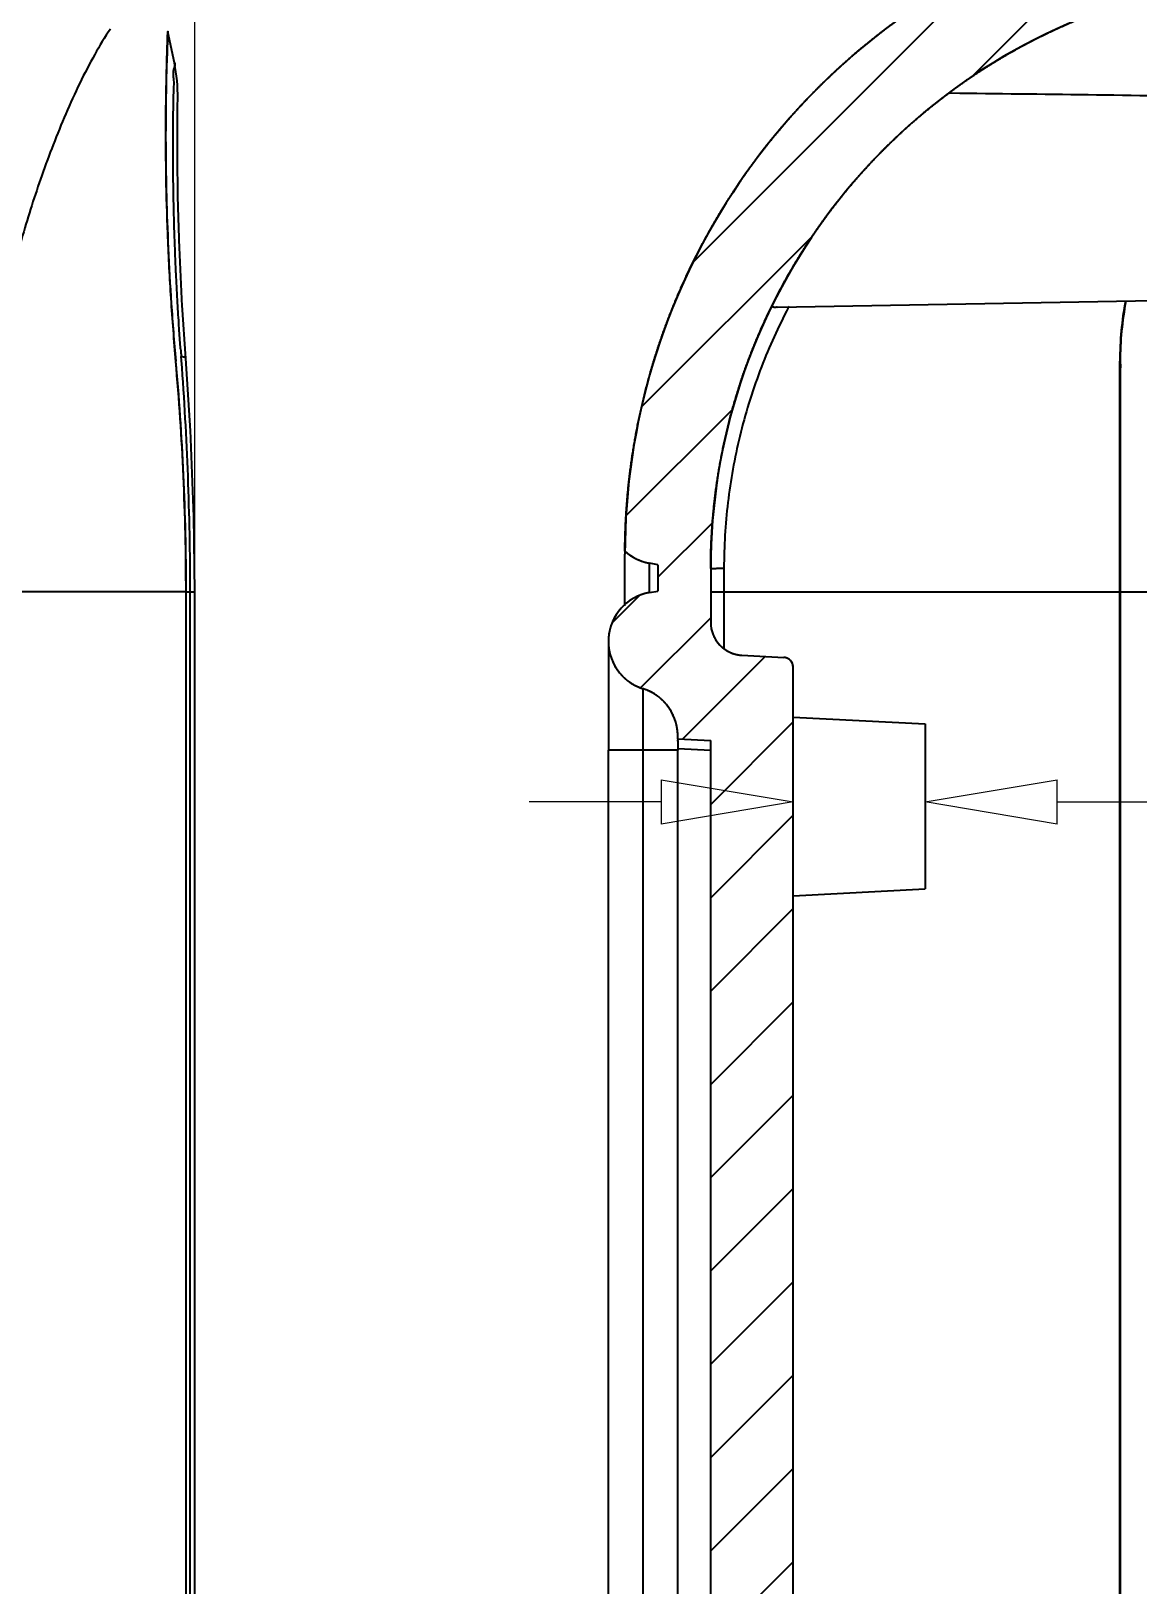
# Model space of a CAD drawing. Header units: millimetres. Extents: x 1786 to 4339, y -2795 to -1928.
# Drawn here: x 4002.51 to 4036.05, y -2628.05 to -2580.95 of the extents above; entities that cross this region are included whole.
import ezdxf

# ---------------------------------------------------------------- set-up
doc = ezdxf.new("R2010")
doc.units = ezdxf.units.MM
doc.layers.add('dim', color=3, linetype='Continuous', lineweight=9)
doc.styles.add('FFS', font='SIMFANG.TTF', dxfattribs={"width": 0.85})
doc.dimstyles.new('YanXiu', dxfattribs={"dimtxt": 2.5, "dimasz": 2.2, "dimexe": 1, "dimexo": 0.6, "dimgap": 0.66, "dimtad": 0, "dimzin": 9, "dimdsep": 46, "dimtxsty": 'FFS', "dimblk": 'CLOSEDBLANK', "dimcen": 0, "dimclrd": 256, "dimclre": 131, "dimclrt": 42, "dimazin": 2, "dimtfac": 1, "dimtofl": 0, "dimtmove": 0, "dimatfit": 3, "dimldrblk": 'CLOSEDBLANK', "dimfxl": 1, "dimlwd": 5, "dimlwe": 5, "dimarcsym": 0})

# ---------------------------------------------------------------- blocks, each defined once
blk = doc.blocks.new('_ClosedBlank')
at = {"color": 0, "linetype": 'ByBlock', "lineweight": -2}
for p, q in [((-1, 0.167), (0, 0)), ((-1, 0.167), (-1, -0.167)), ((0, 0), (-1, -0.167))]:
    blk.add_line(p, q, dxfattribs=at)
blk = doc.blocks.new('*D185')
at = {"layer": 'Defpoints', "color": 0}
for p in [(4025.603, -2604.318), (4025.603, -2607.162), (4029.603, -2606.952)]:
    blk.add_point(p, dxfattribs=at)
at = {"layer": 'dim', "color": 131, "lineweight": 5}
for p, q in [((4025.603, -2606.162), (4025.603, -2603.319)), ((4029.603, -2605.953), (4029.603, -2603.319))]:
    blk.add_line(p, q, dxfattribs=at)
at = {"layer": 'dim', "lineweight": 5}
for p, q in [((4021.603, -2604.318), (4017.603, -2604.318)), ((4033.603, -2604.318), (4037.603, -2604.318))]:
    blk.add_line(p, q, dxfattribs=at)
at = {"layer": 'dim', "lineweight": 5, "xscale": 4, "yscale": 4, "zscale": 4}
blk.add_blockref('_ClosedBlank', (4025.603, -2604.318), dxfattribs=at)
at = {"layer": 'dim', "lineweight": 5, "xscale": 4, "yscale": 4, "zscale": 4, "rotation": 180}
blk.add_blockref('_ClosedBlank', (4029.603, -2604.318), dxfattribs=at)
at = {"layer": 'dim', "color": 42, "insert": (4039.59, -2604.318), "char_height": 5, "attachment_point": 5, "style": 'FFS'}
blk.add_mtext('4', dxfattribs=at)
blk = doc.blocks.new('*D180')
at = {"layer": 'Defpoints', "color": 0}
for p in [(4007.472, -2560.92), (3909.475, -2597.952), (4007.472, -2597.952)]:
    blk.add_point(p, dxfattribs=at)
at = {"layer": 'dim', "color": 131, "lineweight": 5}
for p, q in [((3909.475, -2596.953), (3909.475, -2559.92)), ((4007.472, -2596.953), (4007.472, -2559.92))]:
    blk.add_line(p, q, dxfattribs=at)
at = {"layer": 'dim', "lineweight": 5}
for p, q in [((3913.475, -2560.92), (3955.062, -2560.92)), ((4003.472, -2560.92), (3961.885, -2560.92))]:
    blk.add_line(p, q, dxfattribs=at)
at = {"layer": 'dim', "lineweight": 5, "xscale": 4, "yscale": 4, "zscale": 4, "rotation": 180}
blk.add_blockref('_ClosedBlank', (3909.475, -2560.92), dxfattribs=at)
at = {"layer": 'dim', "lineweight": 5, "xscale": 4, "yscale": 4, "zscale": 4}
blk.add_blockref('_ClosedBlank', (4007.472, -2560.92), dxfattribs=at)
at = {"layer": 'dim', "color": 42, "insert": (3958.474, -2560.92), "char_height": 5, "attachment_point": 5, "style": 'FFS'}
blk.add_mtext('98', dxfattribs=at)
blk = doc.blocks.new('*u211')
at = {"linetype": 'Continuous'}
h = blk.add_hatch(dxfattribs=at)
h.set_pattern_fill('DEFAULT__3', color=2, scale=2, angle=45, style=0, pattern_type=0)
h.set_pattern_definition([(45, (-563.63, -168.1387), (-1.4142136, 1.4142136), [])])
edge = h.paths.add_edge_path()
edge.add_line((-76.343, 62.716), (-76.343, 70.579))
edge.add_line((-73.743, 70.579), (-76.343, 70.579))
edge.add_line((-73.743, 62.716), (-73.743, 70.579))
edge.add_arc((-61.445, 62.717), 12.298, 180.0004, 180.7562)
edge.add_line((-73.742, 62.554), (-60.843, 62.216))
edge.add_line((-60.843, 60.466), (-60.843, 62.216))
edge.add_line((-73.518, 60.356), (-60.843, 60.466))
edge.add_spline(control_points=[(-73.518, 60.356), (-73.366, 59.563), (-73.14, 58.794), (-72.847, 58.071)], knot_values=[0, 0, 0, 0, 1, 1, 1, 1], degree=3, periodic=0)
edge.add_line((-72.847, 58.071), (-60.843, 57.966))
edge.add_line((-60.843, 56.216), (-60.843, 57.966))
edge.add_line((-63.943, 56.135), (-60.843, 56.216))
edge.add_line((-63.943, 51.968), (-63.943, 56.135))
edge.add_spline(control_points=[(-63.943, 51.968), (-63.61, 51.929), (-63.277, 51.898), (-62.943, 51.874)], knot_values=[0, 0, 0, 0, 1, 1, 1, 1], weights=[1, 0.999832, 0.999832, 1], degree=3, periodic=0)
edge.add_line((-62.943, 50.644), (-62.943, 51.874))
edge.add_line((-62.943, 50.644), (-61.343, 50.616))
edge.add_line((-61.343, 49.216), (-61.343, 50.616))
edge.add_spline(control_points=[(-67.757, 50.053), (-65.662, 49.497), (-63.511, 49.216), (-61.343, 49.216)], knot_values=[0, 0, 0, 0, 1, 1, 1, 1], weights=[1, 0.994397, 0.994397, 1], degree=3, periodic=0)
edge.add_spline(control_points=[(-76.343, 62.716), (-76.343, 61.867), (-76.201, 60.168), (-75.571, 57.717), (-74.548, 55.459), (-73.171, 53.479), (-71.494, 51.855), (-69.661, 50.699), (-68.371, 50.216), (-67.757, 50.053)], knot_values=[0, 0, 0, 0, 0.145497, 0.290994, 0.436492, 0.581989, 0.727486, 0.872983, 1, 1, 1, 1], degree=3, periodic=0)
edge = h.paths.add_edge_path()
edge.add_line((-73.743, 70.579), (-76.343, 70.579))
edge.add_line((-73.743, 70.579), (-76.343, 70.579))
edge = h.paths.add_edge_path()
edge.add_line((-76.343, 75.432), (-76.343, 70.579))
edge.add_arc((-76.846, 75.433), 0.503, 359.946, 419.8091)
edge.add_line((-84.343, 80.364), (-76.593, 75.867))
edge.add_spline(control_points=[(-86.343, 83.854), (-86.343, 83.65), (-86.314, 83.248), (-86.181, 82.661), (-85.962, 82.099), (-85.663, 81.576), (-85.288, 81.103), (-84.847, 80.691), (-84.517, 80.465), (-84.343, 80.364)], knot_values=[0, 0, 0, 0, 0.142857, 0.285714, 0.428571, 0.571429, 0.714286, 0.857143, 1, 1, 1, 1], degree=3, periodic=0)
edge.add_line((-83.743, 83.854), (-86.343, 83.854))
edge.add_line((-83.743, 83.613), (-83.743, 83.854))
edge.add_arc((-82.737, 83.612), 1.006, 179.9401, 239.7965)
edge.add_line((-83.243, 82.743), (-74.243, 77.521))
edge.add_arc((-74.749, 76.651), 1.006, 359.9431, 419.804)
edge.add_line((-73.743, 76.65), (-73.743, 70.579))
edge.add_line((-73.743, 70.579), (-76.343, 70.579))
edge = h.paths.add_edge_path()
edge.add_line((-83.743, 83.854), (-86.343, 83.854))
edge.add_line((-83.743, 83.854), (-86.343, 83.854))
edge = h.paths.add_edge_path()
edge.add_line((-68.843, 217.416), (-69.943, 217.416))
edge.add_line((-68.843, 216.559), (-68.843, 217.416))
edge.add_spline(control_points=[(-69.557, 215.935), (-69.479, 216.29), (-69.205, 216.529), (-68.843, 216.559)], knot_values=[0, 0, 0, 0, 1, 1, 1, 1], weights=[1, 0.870132, 0.870132, 1], degree=3, periodic=0)
edge.add_spline(control_points=[(-69.557, 215.935), (-69.587, 215.798), (-69.623, 215.663), (-69.665, 215.53)], knot_values=[0, 0, 0, 0, 1, 1, 1, 1], weights=[1, 0.999415, 0.999415, 1], degree=3, periodic=0)
edge.add_spline(control_points=[(-69.665, 215.53), (-70.195, 215.389), (-70.721, 215.235), (-71.243, 215.067)], knot_values=[0, 0, 0, 0, 1, 1, 1, 1], weights=[1, 0.999785, 0.999785, 1], degree=3, periodic=0)
edge.add_spline(control_points=[(-83.743, 197.928), (-83.743, 206.037), (-78.965, 212.589), (-71.243, 215.067)], knot_values=[0, 0, 0, 0, 1, 1, 1, 1], weights=[1, 0.871964, 0.871964, 1], degree=3, periodic=0)
edge.add_line((-83.743, 197.928), (-83.743, 196.296))
edge.add_spline(control_points=[(-83.743, 196.296), (-83.743, 195.735), (-83.356, 195.327), (-82.795, 195.298)], knot_values=[0, 0, 0, 0, 1, 1, 1, 1], weights=[1, 0.816916, 0.816916, 1], degree=3, periodic=0)
edge.add_line((-82.795, 195.298), (-81.527, 195.231))
edge.add_spline(control_points=[(-81.243, 194.932), (-81.243, 195.1), (-81.359, 195.223), (-81.527, 195.231)], knot_values=[0, 0, 0, 0, 1, 1, 1, 1], weights=[1, 0.816916, 0.816916, 1], degree=3, periodic=0)
edge.add_line((-81.243, 92.501), (-81.243, 194.932))
edge.add_spline(control_points=[(-81.243, 92.501), (-81.243, 92.333), (-81.359, 92.21), (-81.527, 92.202)], knot_values=[0, 0, 0, 0, 1, 1, 1, 1], weights=[1, 0.816916, 0.816916, 1], degree=3, periodic=0)
edge.add_line((-82.795, 92.135), (-81.527, 92.202))
edge.add_spline(control_points=[(-83.743, 91.137), (-83.743, 91.698), (-83.356, 92.106), (-82.795, 92.135)], knot_values=[0, 0, 0, 0, 1, 1, 1, 1], weights=[1, 0.816916, 0.816916, 1], degree=3, periodic=0)
edge.add_line((-83.743, 91.137), (-83.743, 83.854))
edge.add_line((-83.743, 83.854), (-86.343, 83.854))
edge.add_line((-86.343, 88.983), (-86.343, 83.854))
edge.add_spline(control_points=[(-86.343, 88.983), (-86.133, 89.172), (-85.878, 89.295), (-85.6, 89.344)], knot_values=[0, 0, 0, 0, 1, 1, 1, 1], weights=[1, 0.974359, 0.974359, 1], degree=3, periodic=0)
edge.add_line((-85.343, 89.39), (-85.6, 89.344))
edge.add_line((-85.343, 90.19), (-85.343, 89.39))
edge.add_line((-85.6, 90.235), (-85.343, 90.19))
edge.add_spline(control_points=[(-85.6, 90.235), (-87.55, 90.579), (-87.68, 92.554), (-85.792, 93.151)], knot_values=[0, 0, 0, 0, 1, 1, 1, 1], weights=[1, 0.492007, 0.492007, 1], degree=3, periodic=0)
edge.add_spline(control_points=[(-84.743, 94.664), (-84.706, 93.952), (-85.112, 93.366), (-85.792, 93.151)], knot_values=[0, 0, 0, 0, 1, 1, 1, 1], weights=[1, 0.860596, 0.860596, 1], degree=3, periodic=0)
edge.add_line((-84.743, 94.664), (-83.743, 94.716))
edge.add_line((-83.743, 94.716), (-83.743, 192.716))
edge.add_line((-84.743, 192.769), (-83.743, 192.716))
edge.add_spline(control_points=[(-84.743, 192.769), (-84.706, 193.481), (-85.112, 194.067), (-85.792, 194.282)], knot_values=[0, 0, 0, 0, 1, 1, 1, 1], weights=[1, 0.860596, 0.860596, 1], degree=3, periodic=0)
edge.add_spline(control_points=[(-85.6, 197.198), (-87.55, 196.854), (-87.68, 194.879), (-85.792, 194.282)], knot_values=[0, 0, 0, 0, 1, 1, 1, 1], weights=[1, 0.492007, 0.492007, 1], degree=3, periodic=0)
edge.add_line((-85.6, 197.198), (-85.343, 197.243))
edge.add_line((-85.343, 198.043), (-85.343, 197.243))
edge.add_line((-85.343, 198.043), (-85.6, 198.089))
edge.add_spline(control_points=[(-86.343, 198.45), (-86.132, 198.261), (-85.878, 198.138), (-85.6, 198.089)], knot_values=[0, 0, 0, 0, 1, 1, 1, 1], weights=[1, 0.974376, 0.974376, 1], degree=3, periodic=0)
edge.add_spline(control_points=[(-86.343, 198.45), (-86.306, 206.61), (-81.82, 213.426), (-74.341, 216.69)], knot_values=[0, 0, 0, 0, 1, 1, 1, 1], weights=[1, 0.891922, 0.891922, 1], degree=3, periodic=0)
edge.add_spline(control_points=[(-74.341, 216.69), (-73.229, 217.175), (-72.356, 218.018), (-71.832, 219.112)], knot_values=[0, 0, 0, 0, 1, 1, 1, 1], weights=[1, 0.958133, 0.958133, 1], degree=3, periodic=0)
edge.add_spline(control_points=[(-71.832, 219.112), (-71.664, 219.463), (-71.336, 219.673), (-70.947, 219.68)], knot_values=[0, 0, 0, 0, 1, 1, 1, 1], weights=[1, 0.900541, 0.900541, 1], degree=3, periodic=0)
edge.add_line((-70.947, 219.68), (-68.843, 219.716))
edge.add_line((-68.843, 218.816), (-68.843, 219.716))
edge.add_line((-68.843, 218.816), (-69.943, 218.816))
edge.add_line((-69.943, 217.416), (-69.943, 218.816))
at = {"color": 7, "linetype": 'Continuous'}
for p, q in [((-99.995, 213.249, 0), (-100.195, 214.196, 0)), ((-100.022, 212.165, 0), (-100.021, 212.214, 0)), ((-99.903, 211.368, 0), (-99.897, 211.975, 0)), ((-99.898, 211.963, 0), (-99.895, 212.164, 0)), ((-76.522, 212.343, 0), (-76.453, 212.342, 0)), ((-99.904, 210.469, 0), (-99.903, 211.408, 0)), ((-99.904, 210.418, 0), (-99.903, 211.368, 0)), ((-99.888, 209.153, 0), (-99.904, 210.469, 0)), ((-99.842, 207.62, 0), (-99.889, 209.201, 0)), ((-99.756, 205.876, 0), (-99.844, 207.66, 0)), ((-99.648, 204.297, 0), (-99.758, 205.911, 0)), ((-81.718, 205.852, 0), (-61.343, 206.208, 0)), ((-99.78, 204.228, 0), (-99.789, 204.351, 0)), ((-99.504, 202.095, 0), (-99.648, 204.297, 0)), ((-71.343, 64.216, 0), (-71.343, 204.216, 0)), ((-71.325, 64.422, 0), (-71.325, 204.011, 0)), ((-99.402, 199.488, 0), (-99.505, 202.122, 0)), ((-99.374, 197.216, 0), (-99.403, 199.515, 0)), ((-86.343, 196.8, 0), (-86.343, 198.359, 0)), ((-85.343, 198.043, 0), (-85.6, 198.089, 0)), ((-85.6, 197.198, 0), (-85.6, 198.089, 0)), ((-85.343, 198.043, 0), (-85.6, 198.089, 0)), ((-85.343, 198.043, 0), (-85.343, 197.243, 0)), ((-85.343, 198.043, 0), (-85.343, 197.243, 0)), ((-83.743, 197.928, 0), (-83.743, 196.296, 0)), ((-83.743, 197.928, 0), (-83.743, 196.296, 0)), ((-83.341, 197.936, 0), (-83.341, 195.517, 0)), ((-99.643, 197.216, 0), (-109.132, 197.216, 0)), ((-99.643, 71.216, 0), (-99.643, 197.216, 0)), ((-99.638, 197.216, 0), (-99.374, 197.217, 0)), ((-99.638, 71.216, 0), (-99.638, 197.216, 0)), ((-99.517, 71.216, 0), (-99.517, 197.216, 0)), ((-99.374, 71.217, 0), (-99.374, 197.217, 0)), ((-85.6, 197.198, 0), (-85.343, 197.243, 0)), ((-85.6, 197.198, 0), (-85.343, 197.243, 0)), ((-83.743, 197.216, 0), (-71.343, 197.216, 0)), ((-71.325, 197.216, 0), (-68.807, 197.216, 0)), ((-82.795, 195.298, 0), (-81.527, 195.231, 0)), ((-82.795, 195.298, 0), (-81.527, 195.231, 0)), ((-81.243, 92.501, 0), (-81.243, 194.932, 0)), ((-81.243, 92.501, 0), (-81.243, 194.932, 0)), ((-85.792, 192.417, 0), (-85.792, 194.282, 0)), ((-86.843, 193.855, 0), (-86.843, 192.417, 0)), ((-81.243, 193.426, 0), (-77.243, 193.216, 0)), ((-77.243, 193.216, 0), (-77.243, 188.216, 0)), ((-84.743, 192.769, 0), (-84.741, 192.847, 0)), ((-84.743, 192.769, 0), (-83.743, 192.716, 0)), ((-84.743, 192.769, 0), (-83.743, 192.716, 0)), ((-83.743, 94.716, 0), (-83.743, 192.716, 0)), ((-83.743, 94.716, 0), (-83.743, 192.716, 0)), ((-86.843, 94.467, 0), (-86.843, 192.417, 0)), ((-84.741, 192.417, 0), (-86.843, 192.417, 0)), ((-85.792, 95.016, 0), (-85.792, 192.417, 0)), ((-84.743, 192.469, 0), (-83.743, 192.417, 0)), ((-84.743, 95.016, 0), (-84.743, 192.417, 0)), ((-81.243, 188.007, 0), (-77.243, 188.216, 0))]:
    blk.add_line(p, q, dxfattribs=at)
at = {"color": 7, "linetype": 'Continuous', "elevation": 0}
blk.add_lwpolyline([(-86.843, 195.688), (-86.842, 195.609), (-86.843, 195.26), (-86.842, 194.66), (-86.843, 193.855)], dxfattribs=at)
at = {"color": 7, "linetype": 'Continuous'}
for centre, radius, start, end in [((-66.343, 198.359, 0), 20, 113.5728, 180), ((-65.743, 197.928, 0), 18, 107.7916, 180.0027), ((-34.023, 211.561, 0), 66.225, 177.88248, 178.38362), ((32.275, 209.318, 0), 132.565, 177.88221, 178.14212), ((-16.208, 211.086, 0), 84.046, 178.40274, 178.52187), ((-104.894, 212.247, 0), 5, 359.0465, 11.5606), ((-66.251, 197.893, 0), 17.096, 152.1628, 152.7157), ((-61.348, 204.21, 0), 9.995, 169.4557, 179.9604), ((-11.625, 211.095, 0), 88.422, 184.22183, 184.37425), ((-178.373, 197.216, 0), 78.735, 0, 5.16905), ((-178.373, 197.216, 0), 78.73, 0, 5.101), ((-193.126, 197.212, 0), 93.61, 0.00298, 4.29833), ((-85.339, 199.57, 0), 1.504, 228.1261, 260), ((-85.339, 195.716, 0), 1.504, 100, 252.4617), ((-82.743, 196.296, 0), 1, 180, 267), ((-81.543, 194.932, 0), 0.3, 0, 87), ((-86.245, 192.848, 0), 1.504, 357, 72.4617), ((-77.667, 192.416, 0), 7.076, 179.5696, 179.9939)]:
    blk.add_arc(centre, radius, start, end, dxfattribs=at)
for points, start_tangent, end_tangent in [([(-86.343, 198.45, 0), (-86.342, 198.535, 0), (-86.341, 198.621, 0), (-86.34, 198.706, 0), (-86.338, 198.792, 0), (-86.336, 198.878, 0), (-86.334, 198.963, 0), (-86.331, 199.049, 0), (-86.328, 199.135, 0), (-86.324, 199.222, 0), (-86.32, 199.308, 0), (-86.316, 199.394, 0), (-86.312, 199.48, 0), (-86.306, 199.567, 0), (-86.301, 199.653, 0), (-86.295, 199.74, 0), (-86.289, 199.827, 0), (-86.282, 199.913, 0), (-86.276, 200, 0), (-86.268, 200.087, 0), (-86.26, 200.174, 0), (-86.252, 200.261, 0), (-86.244, 200.348, 0), (-86.235, 200.435, 0), (-86.226, 200.522, 0), (-86.216, 200.61, 0), (-86.206, 200.697, 0), (-86.195, 200.784, 0), (-86.184, 200.871, 0), (-86.173, 200.959, 0), (-86.162, 201.046, 0), (-86.15, 201.134, 0), (-86.137, 201.221, 0), (-86.124, 201.309, 0), (-86.111, 201.396, 0), (-86.097, 201.484, 0), (-86.083, 201.572, 0), (-86.069, 201.659, 0), (-86.054, 201.747, 0), (-86.039, 201.834, 0), (-86.023, 201.922, 0), (-86.007, 202.01, 0), (-85.99, 202.097, 0), (-85.974, 202.185, 0), (-85.956, 202.273, 0), (-85.939, 202.361, 0), (-85.92, 202.448, 0), (-85.902, 202.536, 0), (-85.883, 202.624, 0), (-85.864, 202.711, 0), (-85.844, 202.799, 0), (-85.824, 202.886, 0), (-85.803, 202.974, 0), (-85.782, 203.062, 0), (-85.761, 203.149, 0), (-85.739, 203.237, 0), (-85.717, 203.324, 0), (-85.694, 203.412, 0), (-85.671, 203.499, 0), (-85.648, 203.586, 0), (-85.624, 203.674, 0), (-85.6, 203.761, 0), (-85.575, 203.848, 0), (-85.55, 203.935, 0), (-85.524, 204.023, 0), (-85.498, 204.11, 0), (-85.472, 204.197, 0), (-85.445, 204.284, 0), (-85.418, 204.37, 0), (-85.39, 204.457, 0), (-85.363, 204.544, 0), (-85.334, 204.631, 0), (-85.305, 204.717, 0), (-85.276, 204.804, 0), (-85.246, 204.89, 0), (-85.216, 204.976, 0), (-85.186, 205.063, 0), (-85.155, 205.149, 0), (-85.124, 205.235, 0), (-85.092, 205.321, 0), (-85.06, 205.407, 0), (-85.027, 205.492, 0), (-84.995, 205.578, 0), (-84.961, 205.664, 0), (-84.927, 205.749, 0), (-84.893, 205.834, 0), (-84.859, 205.919, 0), (-84.824, 206.004, 0), (-84.788, 206.089, 0), (-84.753, 206.174, 0), (-84.717, 206.259, 0), (-84.68, 206.343, 0), (-84.643, 206.428, 0), (-84.606, 206.512, 0), (-84.568, 206.596, 0), (-84.53, 206.68, 0), (-84.491, 206.764, 0), (-84.452, 206.848, 0), (-84.413, 206.931, 0), (-84.373, 207.015, 0), (-84.333, 207.098, 0), (-84.292, 207.181, 0), (-84.251, 207.264, 0), (-84.21, 207.346, 0), (-84.168, 207.429, 0), (-84.126, 207.511, 0), (-84.083, 207.594, 0), (-84.04, 207.676, 0), (-83.997, 207.757, 0), (-83.953, 207.839, 0), (-83.909, 207.921, 0), (-83.865, 208.002, 0), (-83.82, 208.083, 0), (-83.775, 208.164, 0), (-83.729, 208.245, 0), (-83.683, 208.325, 0), (-83.636, 208.405, 0), (-83.59, 208.485, 0), (-83.543, 208.565, 0), (-83.495, 208.645, 0), (-83.447, 208.724, 0), (-83.399, 208.804, 0), (-83.35, 208.883, 0), (-83.301, 208.961, 0), (-83.252, 209.04, 0), (-83.202, 209.118, 0), (-83.152, 209.196, 0), (-83.101, 209.274, 0), (-83.051, 209.352, 0), (-82.999, 209.429, 0), (-82.948, 209.507, 0), (-82.896, 209.584, 0), (-82.844, 209.66, 0), (-82.791, 209.737, 0), (-82.738, 209.813, 0), (-82.685, 209.889, 0), (-82.631, 209.965, 0), (-82.577, 210.04, 0), (-82.523, 210.115, 0), (-82.468, 210.19, 0), (-82.413, 210.265, 0), (-82.358, 210.339, 0), (-82.302, 210.413, 0), (-82.246, 210.487, 0), (-82.19, 210.561, 0), (-82.133, 210.634, 0), (-82.076, 210.707, 0), (-82.018, 210.78, 0), (-81.961, 210.852, 0), (-81.903, 210.924, 0), (-81.844, 210.996, 0), (-81.786, 211.068, 0), (-81.727, 211.139, 0), (-81.667, 211.21, 0), (-81.608, 211.281, 0), (-81.548, 211.351, 0), (-81.488, 211.421, 0), (-81.427, 211.491, 0), (-81.366, 211.561, 0), (-81.305, 211.63, 0), (-81.244, 211.699, 0), (-81.182, 211.768, 0), (-81.12, 211.836, 0), (-81.058, 211.904, 0), (-80.995, 211.972, 0), (-80.932, 212.039, 0), (-80.869, 212.106, 0), (-80.806, 212.173, 0), (-80.742, 212.239, 0), (-80.678, 212.305, 0), (-80.614, 212.371, 0), (-80.549, 212.436, 0), (-80.484, 212.502, 0), (-80.419, 212.566, 0), (-80.354, 212.631, 0), (-80.288, 212.695, 0), (-80.222, 212.759, 0), (-80.156, 212.822, 0), (-80.09, 212.885, 0), (-80.023, 212.948, 0), (-79.956, 213.01, 0), (-79.889, 213.073, 0), (-79.822, 213.134, 0), (-79.754, 213.196, 0), (-79.686, 213.257, 0), (-79.618, 213.317, 0), (-79.55, 213.378, 0), (-79.481, 213.438, 0), (-79.413, 213.498, 0), (-79.343, 213.557, 0), (-79.274, 213.616, 0), (-79.205, 213.674, 0), (-79.135, 213.733, 0), (-79.065, 213.791, 0), (-78.995, 213.848, 0), (-78.925, 213.905, 0), (-78.854, 213.962, 0), (-78.783, 214.019, 0), (-78.712, 214.075, 0), (-78.641, 214.131, 0), (-78.57, 214.186, 0), (-78.498, 214.241, 0), (-78.427, 214.296, 0), (-78.355, 214.35, 0), (-78.283, 214.404, 0), (-78.21, 214.457, 0), (-78.138, 214.511, 0), (-78.065, 214.563, 0), (-77.992, 214.616, 0), (-77.919, 214.668, 0), (-77.846, 214.72, 0), (-77.773, 214.771, 0), (-77.699, 214.822, 0), (-77.625, 214.872, 0), (-77.552, 214.923, 0), (-77.478, 214.972, 0), (-77.403, 215.022, 0), (-77.329, 215.071, 0), (-77.255, 215.12, 0), (-77.18, 215.168, 0), (-77.105, 215.216, 0), (-77.03, 215.264, 0), (-76.955, 215.311, 0), (-76.88, 215.358, 0), (-76.805, 215.404, 0), (-76.73, 215.45, 0), (-76.654, 215.496, 0), (-76.578, 215.541, 0), (-76.503, 215.586, 0), (-76.427, 215.631, 0), (-76.351, 215.675, 0), (-76.274, 215.719, 0), (-76.198, 215.762, 0), (-76.122, 215.805, 0), (-76.045, 215.848, 0), (-75.969, 215.89, 0), (-75.892, 215.932, 0), (-75.815, 215.973, 0), (-75.738, 216.014, 0), (-75.661, 216.055, 0), (-75.584, 216.096, 0), (-75.507, 216.135, 0), (-75.43, 216.175, 0), (-75.353, 216.214, 0), (-75.275, 216.253, 0), (-75.198, 216.292, 0), (-75.12, 216.33, 0), (-75.043, 216.367, 0), (-74.965, 216.405, 0), (-74.887, 216.442, 0), (-74.809, 216.478, 0), (-74.732, 216.514, 0), (-74.654, 216.55, 0), (-74.576, 216.586, 0), (-74.498, 216.621, 0), (-74.419, 216.655, 0), (-74.341, 216.69, 0)], (0.004565, 0.99999), (0.916553, 0.399914)), ([(-83.743, 197.928, 0), (-83.743, 198.011, 0), (-83.742, 198.094, 0), (-83.741, 198.177, 0), (-83.74, 198.26, 0), (-83.738, 198.344, 0), (-83.736, 198.427, 0), (-83.734, 198.511, 0), (-83.731, 198.594, 0), (-83.727, 198.678, 0), (-83.724, 198.762, 0), (-83.72, 198.846, 0), (-83.715, 198.93, 0), (-83.71, 199.015, 0), (-83.705, 199.099, 0), (-83.699, 199.183, 0), (-83.693, 199.268, 0), (-83.687, 199.352, 0), (-83.68, 199.437, 0), (-83.672, 199.522, 0), (-83.665, 199.607, 0), (-83.656, 199.692, 0), (-83.648, 199.777, 0), (-83.639, 199.862, 0), (-83.629, 199.947, 0), (-83.62, 200.032, 0), (-83.609, 200.117, 0), (-83.599, 200.202, 0), (-83.588, 200.288, 0), (-83.576, 200.373, 0), (-83.564, 200.458, 0), (-83.552, 200.544, 0), (-83.539, 200.629, 0), (-83.526, 200.715, 0), (-83.512, 200.8, 0), (-83.498, 200.886, 0), (-83.484, 200.972, 0), (-83.469, 201.057, 0), (-83.454, 201.143, 0), (-83.438, 201.229, 0), (-83.422, 201.314, 0), (-83.405, 201.4, 0), (-83.388, 201.486, 0), (-83.37, 201.572, 0), (-83.352, 201.657, 0), (-83.334, 201.743, 0), (-83.315, 201.829, 0), (-83.296, 201.915, 0), (-83.276, 202, 0), (-83.256, 202.086, 0), (-83.236, 202.172, 0), (-83.215, 202.257, 0), (-83.193, 202.343, 0), (-83.171, 202.429, 0), (-83.149, 202.514, 0), (-83.126, 202.6, 0), (-83.103, 202.686, 0), (-83.079, 202.771, 0), (-83.055, 202.857, 0), (-83.031, 202.942, 0), (-83.006, 203.027, 0), (-82.98, 203.113, 0), (-82.954, 203.198, 0), (-82.928, 203.283, 0), (-82.901, 203.368, 0), (-82.874, 203.453, 0), (-82.846, 203.538, 0), (-82.818, 203.623, 0), (-82.79, 203.708, 0), (-82.761, 203.793, 0), (-82.731, 203.878, 0), (-82.701, 203.962, 0), (-82.671, 204.047, 0), (-82.64, 204.131, 0), (-82.609, 204.216, 0), (-82.577, 204.3, 0), (-82.545, 204.384, 0), (-82.513, 204.468, 0), (-82.48, 204.552, 0), (-82.446, 204.636, 0), (-82.412, 204.72, 0), (-82.378, 204.803, 0), (-82.343, 204.887, 0), (-82.308, 204.97, 0), (-82.273, 205.053, 0), (-82.237, 205.136, 0), (-82.2, 205.219, 0), (-82.163, 205.302, 0), (-82.126, 205.385, 0), (-82.088, 205.467, 0), (-82.05, 205.549, 0), (-82.011, 205.632, 0), (-81.972, 205.714, 0), (-81.932, 205.796, 0), (-81.892, 205.877, 0), (-81.852, 205.959, 0), (-81.811, 206.04, 0), (-81.77, 206.121, 0), (-81.728, 206.202, 0), (-81.686, 206.283, 0), (-81.644, 206.364, 0), (-81.601, 206.444, 0), (-81.557, 206.525, 0), (-81.514, 206.605, 0), (-81.469, 206.685, 0), (-81.425, 206.764, 0), (-81.38, 206.844, 0), (-81.334, 206.923, 0), (-81.288, 207.002, 0), (-81.242, 207.081, 0), (-81.195, 207.16, 0), (-81.148, 207.238, 0), (-81.101, 207.316, 0), (-81.053, 207.394, 0), (-81.004, 207.472, 0), (-80.956, 207.549, 0), (-80.906, 207.627, 0), (-80.857, 207.704, 0), (-80.807, 207.781, 0), (-80.757, 207.857, 0), (-80.706, 207.933, 0), (-80.655, 208.009, 0), (-80.603, 208.085, 0), (-80.551, 208.161, 0), (-80.499, 208.236, 0), (-80.446, 208.311, 0), (-80.393, 208.386, 0), (-80.34, 208.46, 0), (-80.286, 208.534, 0), (-80.232, 208.608, 0), (-80.177, 208.682, 0), (-80.122, 208.755, 0), (-80.067, 208.828, 0), (-80.011, 208.901, 0), (-79.955, 208.974, 0), (-79.899, 209.046, 0), (-79.842, 209.118, 0), (-79.785, 209.189, 0), (-79.727, 209.261, 0), (-79.67, 209.332, 0), (-79.611, 209.403, 0), (-79.553, 209.473, 0), (-79.494, 209.543, 0), (-79.435, 209.613, 0), (-79.375, 209.682, 0), (-79.315, 209.751, 0), (-79.255, 209.82, 0), (-79.194, 209.889, 0), (-79.133, 209.957, 0), (-79.072, 210.025, 0), (-79.01, 210.092, 0), (-78.949, 210.159, 0), (-78.886, 210.226, 0), (-78.824, 210.293, 0), (-78.761, 210.359, 0), (-78.698, 210.425, 0), (-78.634, 210.49, 0), (-78.57, 210.555, 0), (-78.506, 210.62, 0), (-78.442, 210.685, 0), (-78.377, 210.749, 0), (-78.312, 210.813, 0), (-78.247, 210.876, 0), (-78.181, 210.939, 0), (-78.115, 211.002, 0), (-78.049, 211.064, 0), (-77.983, 211.126, 0), (-77.916, 211.187, 0), (-77.849, 211.249, 0), (-77.782, 211.309, 0), (-77.714, 211.37, 0), (-77.646, 211.43, 0), (-77.578, 211.49, 0), (-77.51, 211.549, 0), (-77.441, 211.608, 0), (-77.372, 211.667, 0), (-77.303, 211.725, 0), (-77.234, 211.783, 0), (-77.164, 211.84, 0), (-77.095, 211.897, 0), (-77.025, 211.954, 0), (-76.954, 212.01, 0), (-76.884, 212.066, 0), (-76.813, 212.121, 0), (-76.742, 212.176, 0), (-76.671, 212.231, 0), (-76.599, 212.285, 0), (-76.528, 212.339, 0), (-76.456, 212.393, 0), (-76.384, 212.446, 0), (-76.311, 212.499, 0), (-76.239, 212.551, 0), (-76.166, 212.603, 0), (-76.093, 212.654, 0), (-76.02, 212.706, 0), (-75.947, 212.756, 0), (-75.873, 212.807, 0), (-75.8, 212.856, 0), (-75.726, 212.906, 0), (-75.652, 212.955, 0), (-75.578, 213.004, 0), (-75.503, 213.052, 0), (-75.429, 213.1, 0), (-75.354, 213.147, 0), (-75.279, 213.194, 0), (-75.204, 213.241, 0), (-75.129, 213.287, 0), (-75.054, 213.333, 0), (-74.978, 213.378, 0), (-74.903, 213.423, 0), (-74.827, 213.468, 0), (-74.751, 213.512, 0), (-74.675, 213.555, 0), (-74.599, 213.599, 0), (-74.522, 213.642, 0), (-74.446, 213.684, 0), (-74.369, 213.726, 0), (-74.293, 213.768, 0), (-74.216, 213.809, 0), (-74.139, 213.85, 0), (-74.062, 213.89, 0), (-73.985, 213.93, 0), (-73.908, 213.97, 0), (-73.83, 214.009, 0), (-73.753, 214.047, 0), (-73.675, 214.086, 0), (-73.598, 214.124, 0), (-73.52, 214.161, 0), (-73.442, 214.198, 0), (-73.365, 214.235, 0), (-73.287, 214.271, 0), (-73.209, 214.307, 0), (-73.131, 214.342, 0), (-73.052, 214.377, 0), (-72.974, 214.411, 0), (-72.896, 214.446, 0), (-72.818, 214.479, 0), (-72.739, 214.513, 0), (-72.661, 214.545, 0), (-72.582, 214.578, 0), (-72.504, 214.61, 0), (-72.425, 214.642, 0), (-72.346, 214.673, 0), (-72.268, 214.704, 0), (-72.189, 214.734, 0), (-72.11, 214.764, 0), (-72.032, 214.794, 0), (-71.953, 214.823, 0), (-71.874, 214.851, 0), (-71.795, 214.88, 0), (-71.716, 214.908, 0), (-71.637, 214.935, 0), (-71.559, 214.962, 0), (-71.48, 214.989, 0), (-71.401, 215.015, 0), (-71.322, 215.041, 0), (-71.243, 215.067, 0)], (0, 1), (0.952174, 0.305556)), ([(-101.937, 214.278, 0), (-102.411, 213.506, 0), (-102.864, 212.636, 0), (-103.286, 211.712, 0), (-103.67, 210.773, 0), (-104.014, 209.842, 0), (-104.318, 208.932, 0), (-104.595, 208.019, 0), (-104.858, 207.048, 0), (-105.108, 206.005, 0), (-105.331, 204.923, 0), (-105.522, 203.804, 0), (-105.682, 202.625, 0), (-105.804, 201.357, 0), (-105.88, 199.972, 0), (-105.893, 198.429, 0)], (-0.565075, -0.825039), (0.015986, -0.999872)), ([(-99.958, 204.31, 0), (-100.102, 206.227, 0), (-100.197, 208.084, 0), (-100.244, 209.792, 0), (-100.255, 211.289, 0), (-100.242, 212.519, 0), (-100.221, 213.444, 0), (-100.202, 214.016, 0), (-100.196, 214.199, 0), (-100.203, 214.008, 0), (-100.221, 213.429, 0), (-100.226, 213.254, 0)], (-0.08759, 0.996157), (-0.025828, -0.999666)), ([(-100.22, 213.616, 0), (-100.24, 212.866, 0), (-100.256, 211.863, 0), (-100.259, 210.635, 0), (-100.237, 209.214, 0), (-100.183, 207.638, 0), (-100.09, 205.954, 0), (-99.954, 204.216, 0)], (-0.031471, -0.999505), (0.088912, -0.99604)), ([(-100.021, 212.214, 0), (-100.01, 212.725, 0), (-100, 213.102, 0), (-99.995, 213.249, 0)], (0.018758, 0.999824), (-0.797147, 0.603785)), ([(-99.807, 204.585, 0), (-99.826, 204.845, 0), (-99.846, 205.132, 0), (-99.866, 205.448, 0), (-99.888, 205.793, 0), (-99.909, 206.169, 0), (-99.931, 206.579, 0), (-99.952, 207.023, 0), (-99.972, 207.504, 0), (-99.991, 208.017, 0), (-100.007, 208.56, 0), (-100.02, 209.133, 0), (-100.029, 209.735, 0), (-100.034, 210.361, 0), (-100.034, 210.997, 0), (-100.03, 211.623, 0), (-100.022, 212.165, 0)], (-0.073617, 0.997287), (0.018103, 0.999836)), ([(-76.453, 212.342, 0), (-72.308, 212.289, 0), (-68.115, 212.233, 0), (-63.943, 212.177, 0)], (0.999917, -0.012865), (0.999908, -0.013583)), ([(-81.883, 205.896, 0), (-81.862, 205.863, 0), (-81.822, 205.849, 0)], (-0.442661, -0.896689), (0.991722, -0.128403)), ([(-81.822, 205.849, 0), (-81.762, 205.852, 0), (-81.725, 205.855, 0)], (0.991722, -0.128403), (0.998379, 0.056914)), ([(-71.157, 206.039, 0), (-71.334, 204.197, 0)], (-0.187106, -0.98234), (0.00183, -0.999998)), ([(-81.445, 205.73, 0), (-82.249, 203.921, 0), (-82.863, 201.93, 0), (-83.223, 199.925, 0), (-83.341, 197.936, 0)], (-0.458406, -0.888743), (-0.0001, -1)), ([(-99.789, 204.351, 0), (-99.662, 204.316, 0)], (0.988756, -0.149538), (0.355359, -0.93473)), ([(-99.662, 204.316, 0), (-99.659, 204.297, 0)], (0.355359, -0.93473), (-0.021171, -0.999776)), ([(-71.334, 204.197, 0), (-71.327, 204.113, 0)], (0.00183, -0.999998), (0.082563, -0.996586)), ([(-71.327, 204.113, 0), (-71.325, 204.011, 0)], (0.082563, -0.996586), (0.020336, -0.999793)), ([(-86.343, 198.45, 0), (-86.333, 198.441, 0), (-86.323, 198.433, 0), (-86.314, 198.424, 0), (-86.304, 198.416, 0), (-86.294, 198.408, 0), (-86.284, 198.4, 0), (-86.273, 198.391, 0), (-86.263, 198.383, 0), (-86.253, 198.375, 0), (-86.243, 198.368, 0), (-86.232, 198.36, 0), (-86.222, 198.352, 0), (-86.211, 198.344, 0), (-86.2, 198.337, 0), (-86.189, 198.329, 0), (-86.179, 198.322, 0), (-86.168, 198.315, 0), (-86.157, 198.308, 0), (-86.146, 198.301, 0), (-86.135, 198.294, 0), (-86.123, 198.287, 0), (-86.112, 198.28, 0), (-86.101, 198.273, 0), (-86.09, 198.267, 0), (-86.078, 198.26, 0), (-86.067, 198.254, 0), (-86.055, 198.247, 0), (-86.044, 198.241, 0), (-86.032, 198.235, 0), (-86.02, 198.229, 0), (-86.008, 198.223, 0), (-85.997, 198.217, 0), (-85.985, 198.212, 0), (-85.973, 198.206, 0), (-85.961, 198.2, 0), (-85.949, 198.195, 0), (-85.937, 198.19, 0), (-85.925, 198.185, 0), (-85.913, 198.18, 0), (-85.9, 198.175, 0), (-85.888, 198.17, 0), (-85.876, 198.165, 0), (-85.864, 198.16, 0), (-85.851, 198.156, 0), (-85.839, 198.151, 0), (-85.827, 198.147, 0), (-85.814, 198.143, 0), (-85.802, 198.139, 0), (-85.789, 198.135, 0), (-85.777, 198.131, 0), (-85.764, 198.127, 0), (-85.752, 198.124, 0), (-85.739, 198.12, 0), (-85.727, 198.117, 0), (-85.714, 198.113, 0), (-85.701, 198.11, 0), (-85.689, 198.107, 0), (-85.676, 198.104, 0), (-85.663, 198.101, 0), (-85.651, 198.098, 0), (-85.638, 198.096, 0), (-85.625, 198.093, 0), (-85.613, 198.091, 0), (-85.6, 198.089, 0)], (0.744615, -0.667494), (0.984808, -0.173648)), ([(-83.743, 197.928, 0), (-83.695, 197.931, 0), (-83.557, 197.934, 0), (-83.341, 197.936, 0)], (0, 1), (0.99997, 0.00772)), ([(-85.6, 197.198, 0), (-85.611, 197.196, 0), (-85.622, 197.194, 0), (-85.634, 197.192, 0), (-85.645, 197.189, 0), (-85.657, 197.187, 0), (-85.668, 197.184, 0), (-85.68, 197.182, 0), (-85.691, 197.179, 0), (-85.703, 197.176, 0), (-85.715, 197.173, 0), (-85.726, 197.17, 0), (-85.738, 197.167, 0), (-85.75, 197.163, 0), (-85.762, 197.16, 0), (-85.774, 197.157, 0), (-85.786, 197.153, 0), (-85.798, 197.149, 0), (-85.81, 197.145, 0), (-85.822, 197.141, 0), (-85.834, 197.137, 0), (-85.846, 197.133, 0), (-85.858, 197.128, 0), (-85.87, 197.124, 0), (-85.883, 197.119, 0), (-85.895, 197.114, 0), (-85.907, 197.109, 0), (-85.919, 197.104, 0), (-85.932, 197.099, 0), (-85.944, 197.094, 0), (-85.956, 197.088, 0), (-85.969, 197.082, 0), (-85.981, 197.077, 0), (-85.994, 197.071, 0), (-86.006, 197.065, 0), (-86.018, 197.059, 0), (-86.031, 197.052, 0), (-86.043, 197.046, 0), (-86.056, 197.039, 0), (-86.068, 197.032, 0), (-86.081, 197.025, 0), (-86.093, 197.018, 0), (-86.105, 197.011, 0), (-86.118, 197.003, 0), (-86.13, 196.996, 0), (-86.143, 196.988, 0), (-86.155, 196.98, 0), (-86.167, 196.972, 0), (-86.18, 196.964, 0), (-86.192, 196.955, 0), (-86.204, 196.947, 0), (-86.217, 196.938, 0), (-86.229, 196.929, 0), (-86.241, 196.92, 0), (-86.253, 196.911, 0), (-86.265, 196.902, 0), (-86.277, 196.892, 0), (-86.289, 196.882, 0), (-86.301, 196.872, 0), (-86.313, 196.862, 0), (-86.325, 196.852, 0), (-86.337, 196.842, 0), (-86.349, 196.831, 0), (-86.36, 196.821, 0), (-86.372, 196.81, 0), (-86.384, 196.799, 0), (-86.395, 196.787, 0), (-86.407, 196.776, 0), (-86.418, 196.764, 0), (-86.429, 196.753, 0), (-86.44, 196.741, 0), (-86.452, 196.729, 0), (-86.463, 196.716, 0), (-86.474, 196.704, 0), (-86.484, 196.691, 0), (-86.495, 196.679, 0), (-86.506, 196.666, 0), (-86.516, 196.653, 0), (-86.527, 196.639, 0), (-86.537, 196.626, 0), (-86.547, 196.613, 0), (-86.557, 196.599, 0), (-86.567, 196.585, 0), (-86.577, 196.571, 0), (-86.586, 196.557, 0), (-86.596, 196.542, 0), (-86.605, 196.528, 0), (-86.615, 196.513, 0), (-86.624, 196.498, 0), (-86.633, 196.484, 0), (-86.642, 196.468, 0), (-86.65, 196.453, 0), (-86.659, 196.438, 0), (-86.667, 196.422, 0), (-86.675, 196.407, 0), (-86.683, 196.391, 0), (-86.691, 196.375, 0), (-86.699, 196.359, 0), (-86.706, 196.343, 0), (-86.714, 196.327, 0), (-86.721, 196.31, 0), (-86.728, 196.294, 0), (-86.735, 196.277, 0), (-86.741, 196.26, 0), (-86.748, 196.243, 0), (-86.754, 196.227, 0), (-86.76, 196.209, 0), (-86.766, 196.192, 0), (-86.771, 196.175, 0), (-86.777, 196.158, 0), (-86.782, 196.14, 0), (-86.787, 196.123, 0), (-86.792, 196.105, 0), (-86.797, 196.087, 0), (-86.801, 196.07, 0), (-86.805, 196.052, 0), (-86.809, 196.034, 0), (-86.813, 196.016, 0), (-86.816, 195.998, 0), (-86.82, 195.98, 0), (-86.823, 195.962, 0), (-86.826, 195.944, 0), (-86.828, 195.925, 0), (-86.831, 195.907, 0), (-86.833, 195.889, 0), (-86.835, 195.87, 0), (-86.837, 195.852, 0), (-86.838, 195.834, 0), (-86.84, 195.815, 0), (-86.841, 195.797, 0), (-86.842, 195.779, 0), (-86.842, 195.76, 0), (-86.843, 195.742, 0), (-86.843, 195.723, 0), (-86.843, 195.705, 0), (-86.843, 195.686, 0), (-86.842, 195.668, 0), (-86.842, 195.65, 0), (-86.841, 195.631, 0), (-86.839, 195.613, 0), (-86.838, 195.595, 0), (-86.836, 195.576, 0), (-86.835, 195.558, 0), (-86.833, 195.54, 0), (-86.83, 195.522, 0), (-86.828, 195.504, 0), (-86.825, 195.486, 0), (-86.822, 195.468, 0), (-86.819, 195.45, 0), (-86.816, 195.432, 0), (-86.812, 195.414, 0), (-86.809, 195.397, 0), (-86.805, 195.379, 0), (-86.8, 195.361, 0), (-86.796, 195.344, 0), (-86.792, 195.327, 0), (-86.787, 195.309, 0), (-86.782, 195.292, 0), (-86.777, 195.275, 0), (-86.771, 195.258, 0), (-86.766, 195.241, 0), (-86.76, 195.224, 0), (-86.754, 195.208, 0), (-86.748, 195.191, 0), (-86.742, 195.175, 0), (-86.736, 195.158, 0), (-86.729, 195.142, 0), (-86.722, 195.126, 0), (-86.715, 195.11, 0), (-86.708, 195.094, 0), (-86.701, 195.078, 0), (-86.693, 195.063, 0), (-86.686, 195.047, 0), (-86.678, 195.032, 0), (-86.67, 195.017, 0), (-86.662, 195.002, 0), (-86.654, 194.987, 0), (-86.646, 194.972, 0), (-86.637, 194.957, 0), (-86.629, 194.943, 0), (-86.62, 194.929, 0), (-86.611, 194.914, 0), (-86.602, 194.9, 0), (-86.593, 194.886, 0), (-86.584, 194.873, 0), (-86.575, 194.859, 0), (-86.565, 194.846, 0), (-86.556, 194.832, 0), (-86.546, 194.819, 0), (-86.536, 194.806, 0), (-86.527, 194.794, 0), (-86.517, 194.781, 0), (-86.507, 194.768, 0), (-86.496, 194.756, 0), (-86.486, 194.744, 0), (-86.476, 194.732, 0), (-86.466, 194.72, 0), (-86.455, 194.708, 0), (-86.445, 194.697, 0), (-86.434, 194.685, 0), (-86.423, 194.674, 0), (-86.413, 194.663, 0), (-86.402, 194.652, 0), (-86.391, 194.642, 0), (-86.38, 194.631, 0), (-86.369, 194.621, 0), (-86.358, 194.61, 0), (-86.347, 194.6, 0), (-86.336, 194.59, 0), (-86.325, 194.581, 0), (-86.314, 194.571, 0), (-86.302, 194.561, 0), (-86.291, 194.552, 0), (-86.28, 194.543, 0), (-86.269, 194.534, 0), (-86.257, 194.525, 0), (-86.246, 194.516, 0), (-86.234, 194.508, 0), (-86.223, 194.5, 0), (-86.212, 194.491, 0), (-86.2, 194.483, 0), (-86.189, 194.475, 0), (-86.177, 194.467, 0), (-86.166, 194.46, 0), (-86.154, 194.452, 0), (-86.143, 194.445, 0), (-86.131, 194.438, 0), (-86.12, 194.431, 0), (-86.108, 194.424, 0), (-86.096, 194.417, 0), (-86.085, 194.41, 0), (-86.073, 194.404, 0), (-86.062, 194.397, 0), (-86.05, 194.391, 0), (-86.039, 194.385, 0), (-86.028, 194.379, 0), (-86.016, 194.373, 0), (-86.005, 194.368, 0), (-85.993, 194.362, 0), (-85.982, 194.357, 0), (-85.97, 194.351, 0), (-85.959, 194.346, 0), (-85.948, 194.341, 0), (-85.936, 194.336, 0), (-85.925, 194.331, 0), (-85.914, 194.326, 0), (-85.903, 194.322, 0), (-85.891, 194.317, 0), (-85.88, 194.313, 0), (-85.869, 194.309, 0), (-85.858, 194.305, 0), (-85.847, 194.301, 0), (-85.836, 194.297, 0), (-85.825, 194.293, 0), (-85.814, 194.289, 0), (-85.803, 194.286, 0), (-85.792, 194.282, 0)], (-0.984808, -0.173648), (0.953516, -0.301343)), ([(-83.743, 196.296, 0), (-83.743, 196.286, 0), (-83.743, 196.275, 0), (-83.742, 196.264, 0), (-83.742, 196.253, 0), (-83.742, 196.242, 0), (-83.741, 196.231, 0), (-83.74, 196.22, 0), (-83.739, 196.209, 0), (-83.738, 196.198, 0), (-83.737, 196.187, 0), (-83.736, 196.176, 0), (-83.734, 196.165, 0), (-83.733, 196.153, 0), (-83.731, 196.142, 0), (-83.729, 196.131, 0), (-83.727, 196.12, 0), (-83.725, 196.108, 0), (-83.723, 196.097, 0), (-83.721, 196.086, 0), (-83.718, 196.075, 0), (-83.715, 196.063, 0), (-83.713, 196.052, 0), (-83.71, 196.041, 0), (-83.707, 196.029, 0), (-83.703, 196.018, 0), (-83.7, 196.007, 0), (-83.697, 195.995, 0), (-83.693, 195.984, 0), (-83.689, 195.973, 0), (-83.685, 195.962, 0), (-83.681, 195.95, 0), (-83.677, 195.939, 0), (-83.673, 195.928, 0), (-83.668, 195.917, 0), (-83.663, 195.906, 0), (-83.659, 195.895, 0), (-83.654, 195.883, 0), (-83.649, 195.872, 0), (-83.643, 195.861, 0), (-83.638, 195.851, 0), (-83.633, 195.84, 0), (-83.627, 195.829, 0), (-83.621, 195.818, 0), (-83.615, 195.807, 0), (-83.609, 195.797, 0), (-83.603, 195.786, 0), (-83.597, 195.775, 0), (-83.59, 195.765, 0), (-83.583, 195.755, 0), (-83.577, 195.744, 0), (-83.57, 195.734, 0), (-83.563, 195.724, 0), (-83.556, 195.714, 0), (-83.548, 195.704, 0), (-83.541, 195.694, 0), (-83.533, 195.684, 0), (-83.526, 195.674, 0), (-83.518, 195.664, 0), (-83.51, 195.655, 0), (-83.502, 195.645, 0), (-83.494, 195.636, 0), (-83.485, 195.626, 0), (-83.477, 195.617, 0), (-83.468, 195.608, 0), (-83.46, 195.599, 0), (-83.451, 195.59, 0), (-83.442, 195.581, 0), (-83.433, 195.573, 0), (-83.424, 195.564, 0), (-83.415, 195.556, 0), (-83.406, 195.548, 0), (-83.396, 195.539, 0), (-83.387, 195.531, 0), (-83.377, 195.523, 0), (-83.368, 195.516, 0), (-83.358, 195.508, 0), (-83.348, 195.5, 0), (-83.338, 195.493, 0), (-83.328, 195.486, 0), (-83.318, 195.478, 0), (-83.308, 195.471, 0), (-83.298, 195.464, 0), (-83.287, 195.458, 0), (-83.277, 195.451, 0), (-83.267, 195.445, 0), (-83.256, 195.438, 0), (-83.246, 195.432, 0), (-83.235, 195.426, 0), (-83.224, 195.42, 0), (-83.214, 195.414, 0), (-83.203, 195.409, 0), (-83.192, 195.403, 0), (-83.181, 195.398, 0), (-83.171, 195.393, 0), (-83.16, 195.387, 0), (-83.149, 195.382, 0), (-83.138, 195.378, 0), (-83.127, 195.373, 0), (-83.116, 195.369, 0), (-83.105, 195.364, 0), (-83.094, 195.36, 0), (-83.082, 195.356, 0), (-83.071, 195.352, 0), (-83.06, 195.348, 0), (-83.049, 195.344, 0), (-83.038, 195.341, 0), (-83.027, 195.338, 0), (-83.016, 195.334, 0), (-83.005, 195.331, 0), (-82.993, 195.328, 0), (-82.982, 195.326, 0), (-82.971, 195.323, 0), (-82.96, 195.32, 0), (-82.949, 195.318, 0), (-82.938, 195.316, 0), (-82.927, 195.313, 0), (-82.916, 195.311, 0), (-82.904, 195.31, 0), (-82.893, 195.308, 0), (-82.882, 195.306, 0), (-82.871, 195.305, 0), (-82.86, 195.303, 0), (-82.849, 195.302, 0), (-82.839, 195.301, 0), (-82.828, 195.3, 0), (-82.817, 195.299, 0), (-82.806, 195.298, 0), (-82.795, 195.298, 0)], (0, -1), (0.99863, -0.052336)), ([(-81.243, 194.932, 0), (-81.243, 194.938, 0), (-81.243, 194.945, 0), (-81.244, 194.951, 0), (-81.244, 194.958, 0), (-81.245, 194.965, 0), (-81.246, 194.971, 0), (-81.247, 194.978, 0), (-81.248, 194.985, 0), (-81.249, 194.992, 0), (-81.25, 194.998, 0), (-81.252, 195.005, 0), (-81.254, 195.012, 0), (-81.256, 195.019, 0), (-81.258, 195.026, 0), (-81.26, 195.032, 0), (-81.263, 195.039, 0), (-81.265, 195.046, 0), (-81.268, 195.052, 0), (-81.271, 195.059, 0), (-81.274, 195.066, 0), (-81.278, 195.072, 0), (-81.281, 195.079, 0), (-81.285, 195.085, 0), (-81.289, 195.091, 0), (-81.293, 195.097, 0), (-81.297, 195.104, 0), (-81.301, 195.11, 0), (-81.306, 195.116, 0), (-81.311, 195.121, 0), (-81.315, 195.127, 0), (-81.32, 195.133, 0), (-81.325, 195.138, 0), (-81.331, 195.144, 0), (-81.336, 195.149, 0), (-81.341, 195.154, 0), (-81.347, 195.159, 0), (-81.353, 195.164, 0), (-81.359, 195.168, 0), (-81.364, 195.173, 0), (-81.37, 195.177, 0), (-81.377, 195.181, 0), (-81.383, 195.185, 0), (-81.389, 195.189, 0), (-81.395, 195.193, 0), (-81.402, 195.196, 0), (-81.408, 195.2, 0), (-81.415, 195.203, 0), (-81.421, 195.206, 0), (-81.428, 195.209, 0), (-81.434, 195.211, 0), (-81.441, 195.214, 0), (-81.448, 195.216, 0), (-81.454, 195.218, 0), (-81.461, 195.22, 0), (-81.468, 195.222, 0), (-81.475, 195.224, 0), (-81.481, 195.225, 0), (-81.488, 195.227, 0), (-81.495, 195.228, 0), (-81.501, 195.229, 0), (-81.508, 195.23, 0), (-81.514, 195.23, 0), (-81.521, 195.231, 0), (-81.527, 195.231, 0)], (0, 1), (-0.99863, 0.052336)), ([(-84.743, 192.769, 0), (-84.742, 192.783, 0), (-84.742, 192.798, 0), (-84.741, 192.812, 0), (-84.741, 192.827, 0), (-84.741, 192.841, 0), (-84.741, 192.856, 0), (-84.741, 192.871, 0), (-84.741, 192.885, 0), (-84.742, 192.9, 0), (-84.742, 192.915, 0), (-84.743, 192.93, 0), (-84.744, 192.945, 0), (-84.745, 192.96, 0), (-84.746, 192.974, 0), (-84.748, 192.989, 0), (-84.749, 193.004, 0), (-84.751, 193.019, 0), (-84.753, 193.034, 0), (-84.755, 193.049, 0), (-84.757, 193.065, 0), (-84.759, 193.08, 0), (-84.761, 193.095, 0), (-84.764, 193.11, 0), (-84.767, 193.125, 0), (-84.77, 193.14, 0), (-84.773, 193.155, 0), (-84.776, 193.17, 0), (-84.779, 193.185, 0), (-84.783, 193.2, 0), (-84.787, 193.215, 0), (-84.79, 193.231, 0), (-84.795, 193.246, 0), (-84.799, 193.261, 0), (-84.803, 193.276, 0), (-84.808, 193.291, 0), (-84.812, 193.306, 0), (-84.817, 193.321, 0), (-84.822, 193.336, 0), (-84.827, 193.35, 0), (-84.833, 193.365, 0), (-84.838, 193.38, 0), (-84.844, 193.395, 0), (-84.85, 193.41, 0), (-84.856, 193.424, 0), (-84.862, 193.439, 0), (-84.868, 193.454, 0), (-84.875, 193.468, 0), (-84.881, 193.483, 0), (-84.888, 193.497, 0), (-84.895, 193.511, 0), (-84.902, 193.526, 0), (-84.91, 193.54, 0), (-84.917, 193.554, 0), (-84.925, 193.568, 0), (-84.932, 193.582, 0), (-84.94, 193.596, 0), (-84.948, 193.61, 0), (-84.957, 193.624, 0), (-84.965, 193.638, 0), (-84.973, 193.651, 0), (-84.982, 193.665, 0), (-84.991, 193.678, 0), (-85, 193.691, 0), (-85.009, 193.705, 0), (-85.018, 193.718, 0), (-85.028, 193.731, 0), (-85.037, 193.744, 0), (-85.047, 193.757, 0), (-85.056, 193.769, 0), (-85.066, 193.782, 0), (-85.076, 193.795, 0), (-85.087, 193.807, 0), (-85.097, 193.819, 0), (-85.107, 193.831, 0), (-85.118, 193.844, 0), (-85.128, 193.855, 0), (-85.139, 193.867, 0), (-85.15, 193.879, 0), (-85.161, 193.891, 0), (-85.172, 193.902, 0), (-85.183, 193.913, 0), (-85.195, 193.924, 0), (-85.206, 193.936, 0), (-85.218, 193.946, 0), (-85.229, 193.957, 0), (-85.241, 193.968, 0), (-85.253, 193.978, 0), (-85.265, 193.989, 0), (-85.277, 193.999, 0), (-85.289, 194.009, 0), (-85.301, 194.019, 0), (-85.314, 194.029, 0), (-85.326, 194.038, 0), (-85.338, 194.048, 0), (-85.351, 194.057, 0), (-85.364, 194.067, 0), (-85.376, 194.076, 0), (-85.389, 194.085, 0), (-85.402, 194.093, 0), (-85.415, 194.102, 0), (-85.428, 194.11, 0), (-85.441, 194.119, 0), (-85.454, 194.127, 0), (-85.467, 194.135, 0), (-85.48, 194.143, 0), (-85.493, 194.151, 0), (-85.507, 194.158, 0), (-85.52, 194.166, 0), (-85.533, 194.173, 0), (-85.547, 194.18, 0), (-85.56, 194.187, 0), (-85.574, 194.194, 0), (-85.587, 194.2, 0), (-85.601, 194.207, 0), (-85.614, 194.213, 0), (-85.628, 194.219, 0), (-85.641, 194.225, 0), (-85.655, 194.231, 0), (-85.669, 194.237, 0), (-85.682, 194.243, 0), (-85.696, 194.248, 0), (-85.71, 194.253, 0), (-85.723, 194.259, 0), (-85.737, 194.264, 0), (-85.751, 194.268, 0), (-85.765, 194.273, 0), (-85.778, 194.278, 0), (-85.792, 194.282, 0)], (0.052336, 0.99863), (-0.953516, 0.301343)), ([(-84.743, 192.769, 0), (-84.742, 192.746, 0), (-84.742, 192.681, 0)], (0.99863, -0.052336), (0.128098, -0.991762)), ([(-84.742, 192.681, 0), (-84.742, 192.584, 0)], (0.128098, -0.991762), (-0.033333, -0.999444)), ([(-84.742, 192.584, 0), (-84.743, 192.469, 0)], (-0.033333, -0.999444), (-0.007351, -0.999973))]:
    blk.add_spline(points, degree=3, dxfattribs=dict(at, start_tangent=start_tangent, end_tangent=end_tangent))
at = {"layer": 'dim'}
dim = blk.add_linear_dim(base=(-99.374, 234.249, 0), p1=(-197.371, 197.216, 0), p2=(-99.374, 197.216, 0), dimstyle='YanXiu', override={"dimtxt": 5, "dimasz": 4, "dimexe": 0.9995, "dimexo": 0.9995, "dimgap": 0.9995}, dxfattribs=at)
dim.commit()
dim.dimension.update_dxf_attribs({"geometry": '*D180', "text_midpoint": (-148.372, 234.249, 0), "insert": (-4106.846, 2795.168)})
dim = blk.add_linear_dim(base=(-81.243, 190.85, 0), p1=(-77.243, 188.216, 0), p2=(-81.243, 188.007, 0), dimstyle='YanXiu', override={"dimtxt": 5, "dimasz": 4, "dimexe": 0.9995, "dimexo": 0.9995, "dimgap": 0.9995}, dxfattribs=at)
dim.commit()
dim.dimension.update_dxf_attribs({"geometry": '*D185', "text_midpoint": (-67.256, 190.85, 0), "dimtype": 128, "insert": (-4106.846, 2795.168)})

msp = doc.modelspace()

# ---------------------------------------------------------------- block references
msp.add_blockref('*u211', (4106.846, -2795.168))

doc.saveas('drawing.dxf')
